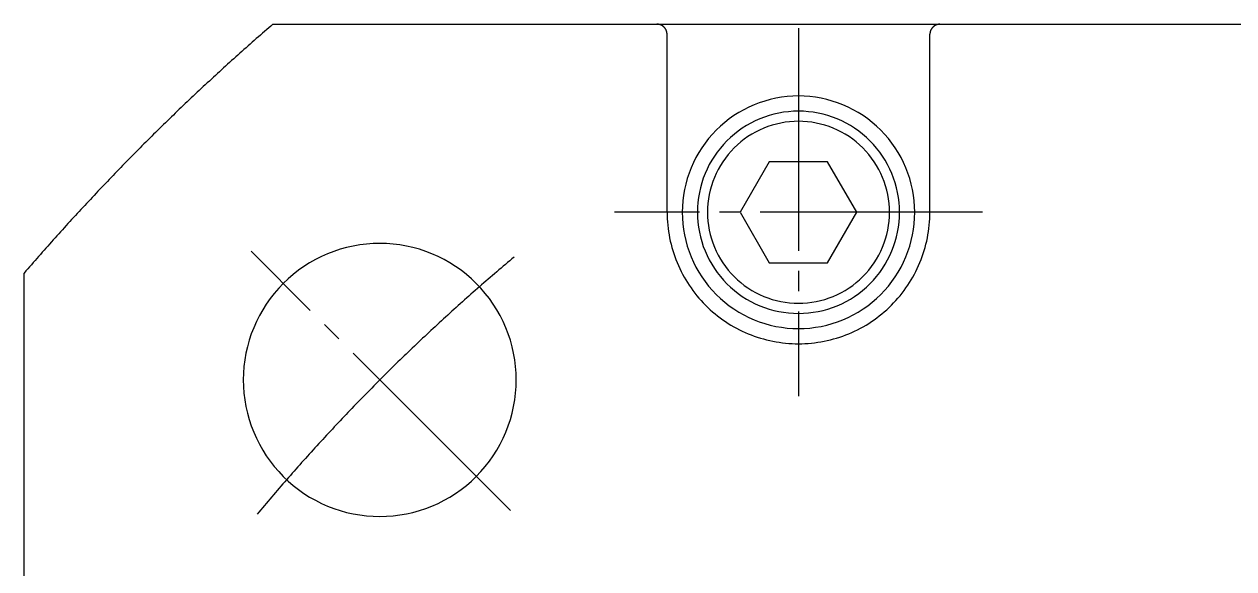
# Model space of a CAD drawing. Extents: x 0 to 920, y 0 to 461.
# Drawn here: x 738 to 797.9, y 377.7 to 404.6 of the extents above; entities that cross this region are included whole.
import ezdxf

# ---------------------------------------------------------------- set-up
doc = ezdxf.new("R2010")
doc.units = 0
doc.linetypes.add('DASH_CENTER', pattern=[14, 11, -1, 1, -1])
doc.layers.get('0').update_dxf_attribs({"linetype": 'CONTINUOUS'})

msp = doc.modelspace()

# ---------------------------------------------------------------- linework, layer by layer
at = {"color": 7, "linetype": 'CONTINUOUS'}
for p, q in [((750.346, 404.647), (826.342, 404.647)), ((769.842, 395.347), (769.842, 404.147)), ((782.842, 395.347), (782.842, 404.147)), ((774.899, 397.847), (773.455, 395.347)), ((777.785, 397.847), (774.899, 397.847)), ((779.229, 395.347), (777.785, 397.847)), ((773.455, 395.347), (774.899, 392.847)), ((777.785, 392.847), (779.229, 395.347)), ((774.899, 392.847), (777.785, 392.847)), ((738.042, 240.351), (738.042, 392.342))]:
    msp.add_line(p, q, dxfattribs=at)
at = {"color": 1, "linetype": 'DASH_CENTER'}
for p, q in [((776.342, 404.446), (776.342, 386.247)), ((785.442, 395.347), (767.242, 395.347)), ((762.09, 380.599), (749.267, 393.421))]:
    msp.add_line(p, q, dxfattribs=at)
at = {"color": 7, "linetype": 'CONTINUOUS'}
for points in [[(750.346, 404.647, 0), (750.243, 404.558, 0), (750.14, 404.469, 0), (750.037, 404.38, 0), (749.934, 404.291, 0), (749.832, 404.201, 0), (749.729, 404.112, 0), (749.627, 404.022, 0), (749.524, 403.933, 0), (749.422, 403.843, 0), (749.32, 403.753, 0), (749.218, 403.663, 0), (749.116, 403.573, 0), (749.014, 403.483, 0), (748.913, 403.392, 0), (748.811, 403.302, 0), (748.709, 403.211, 0), (748.608, 403.12, 0), (748.507, 403.029, 0), (748.405, 402.938, 0), (748.304, 402.847, 0), (748.203, 402.756, 0), (748.103, 402.665, 0), (748.002, 402.573, 0), (747.901, 402.482, 0), (747.801, 402.39, 0), (747.7, 402.298, 0), (747.6, 402.206, 0), (747.5, 402.114, 0), (747.399, 402.022, 0), (747.299, 401.93, 0), (747.2, 401.838, 0), (747.1, 401.745, 0), (747, 401.653, 0), (746.9, 401.56, 0), (746.801, 401.467, 0), (746.702, 401.374, 0), (746.602, 401.281, 0), (746.503, 401.188, 0), (746.404, 401.094, 0), (746.305, 401.001, 0), (746.206, 400.907, 0), (746.108, 400.814, 0), (746.009, 400.72, 0), (745.911, 400.626, 0), (745.812, 400.532, 0), (745.714, 400.438, 0), (745.616, 400.344, 0), (745.518, 400.249, 0), (745.42, 400.155, 0), (745.322, 400.06, 0), (745.224, 399.966, 0), (745.127, 399.871, 0), (745.029, 399.776, 0), (744.932, 399.681, 0), (744.834, 399.586, 0), (744.737, 399.491, 0), (744.64, 399.395, 0), (744.543, 399.3, 0), (744.446, 399.204, 0), (744.35, 399.108, 0), (744.253, 399.013, 0), (744.157, 398.917, 0), (744.06, 398.821, 0), (743.964, 398.724, 0), (743.868, 398.628, 0), (743.772, 398.532, 0), (743.676, 398.435, 0), (743.58, 398.339, 0), (743.484, 398.242, 0), (743.389, 398.145, 0), (743.293, 398.048, 0), (743.198, 397.951, 0), (743.103, 397.854, 0), (743.007, 397.757, 0), (742.912, 397.659, 0), (742.818, 397.562, 0), (742.723, 397.464, 0), (742.628, 397.367, 0), (742.533, 397.269, 0), (742.439, 397.171, 0), (742.345, 397.073, 0), (742.25, 396.975, 0), (742.156, 396.876, 0), (742.062, 396.778, 0), (741.968, 396.679, 0), (741.875, 396.581, 0), (741.781, 396.482, 0), (741.687, 396.383, 0), (741.594, 396.284, 0), (741.501, 396.185, 0), (741.408, 396.086, 0), (741.314, 395.987, 0), (741.222, 395.888, 0), (741.129, 395.788, 0), (741.036, 395.688, 0), (740.943, 395.589, 0), (740.851, 395.489, 0), (740.758, 395.389, 0), (740.666, 395.289, 0), (740.574, 395.189, 0), (740.482, 395.089, 0), (740.39, 394.988, 0), (740.298, 394.888, 0), (740.207, 394.787, 0), (740.115, 394.687, 0), (740.024, 394.586, 0), (739.932, 394.485, 0), (739.841, 394.384, 0), (739.75, 394.283, 0), (739.659, 394.182, 0), (739.568, 394.081, 0), (739.477, 393.979, 0), (739.387, 393.878, 0), (739.296, 393.776, 0), (739.206, 393.674, 0), (739.116, 393.572, 0), (739.026, 393.471, 0), (738.936, 393.368, 0), (738.846, 393.266, 0), (738.756, 393.164, 0), (738.666, 393.062, 0), (738.577, 392.959, 0), (738.487, 392.857, 0), (738.398, 392.754, 0), (738.309, 392.651, 0), (738.22, 392.548, 0), (738.131, 392.445, 0), (738.042, 392.342, 0)], [(769.842, 404.147, 0), (769.842, 404.153, 0), (769.842, 404.159, 0), (769.842, 404.165, 0), (769.841, 404.171, 0), (769.841, 404.177, 0), (769.841, 404.183, 0), (769.84, 404.189, 0), (769.84, 404.196, 0), (769.839, 404.202, 0), (769.838, 404.208, 0), (769.837, 404.214, 0), (769.837, 404.22, 0), (769.836, 404.226, 0), (769.835, 404.232, 0), (769.834, 404.238, 0), (769.832, 404.244, 0), (769.831, 404.25, 0), (769.83, 404.256, 0), (769.828, 404.262, 0), (769.827, 404.268, 0), (769.825, 404.274, 0), (769.824, 404.28, 0), (769.822, 404.286, 0), (769.82, 404.292, 0), (769.819, 404.298, 0), (769.817, 404.303, 0), (769.815, 404.309, 0), (769.813, 404.315, 0), (769.811, 404.321, 0), (769.808, 404.326, 0), (769.806, 404.332, 0), (769.804, 404.338, 0), (769.802, 404.344, 0), (769.799, 404.349, 0), (769.797, 404.355, 0), (769.794, 404.36, 0), (769.791, 404.366, 0), (769.789, 404.371, 0), (769.786, 404.377, 0), (769.783, 404.382, 0), (769.78, 404.388, 0), (769.777, 404.393, 0), (769.774, 404.398, 0), (769.771, 404.404, 0), (769.768, 404.409, 0), (769.764, 404.414, 0), (769.761, 404.419, 0), (769.758, 404.424, 0), (769.754, 404.429, 0), (769.751, 404.434, 0), (769.747, 404.439, 0), (769.744, 404.444, 0), (769.74, 404.449, 0), (769.736, 404.454, 0), (769.732, 404.459, 0), (769.728, 404.464, 0), (769.725, 404.468, 0), (769.721, 404.473, 0), (769.717, 404.478, 0), (769.712, 404.482, 0), (769.708, 404.487, 0), (769.704, 404.491, 0), (769.7, 404.496, 0), (769.696, 404.5, 0), (769.691, 404.504, 0), (769.687, 404.509, 0), (769.682, 404.513, 0), (769.678, 404.517, 0), (769.673, 404.521, 0), (769.669, 404.525, 0), (769.664, 404.529, 0), (769.659, 404.533, 0), (769.654, 404.537, 0), (769.65, 404.541, 0), (769.645, 404.544, 0), (769.64, 404.548, 0), (769.635, 404.552, 0), (769.63, 404.555, 0), (769.625, 404.559, 0), (769.62, 404.562, 0), (769.615, 404.566, 0), (769.609, 404.569, 0), (769.604, 404.572, 0), (769.599, 404.575, 0), (769.594, 404.579, 0), (769.588, 404.582, 0), (769.583, 404.585, 0), (769.578, 404.588, 0), (769.572, 404.59, 0), (769.567, 404.593, 0), (769.561, 404.596, 0), (769.556, 404.599, 0), (769.55, 404.601, 0), (769.545, 404.604, 0), (769.539, 404.606, 0), (769.533, 404.608, 0), (769.528, 404.611, 0), (769.522, 404.613, 0), (769.516, 404.615, 0), (769.51, 404.617, 0), (769.505, 404.619, 0), (769.499, 404.621, 0), (769.493, 404.623, 0), (769.487, 404.625, 0), (769.481, 404.627, 0), (769.475, 404.628, 0), (769.469, 404.63, 0), (769.463, 404.632, 0), (769.457, 404.633, 0), (769.452, 404.634, 0), (769.446, 404.636, 0), (769.44, 404.637, 0), (769.433, 404.638, 0), (769.427, 404.639, 0), (769.421, 404.64, 0), (769.415, 404.641, 0), (769.409, 404.642, 0), (769.403, 404.643, 0), (769.397, 404.644, 0), (769.391, 404.644, 0), (769.385, 404.645, 0), (769.379, 404.645, 0), (769.373, 404.646, 0), (769.366, 404.646, 0), (769.36, 404.646, 0), (769.354, 404.646, 0), (769.348, 404.647, 0), (769.342, 404.647, 0)], [(783.342, 404.647, 0), (783.336, 404.647, 0), (783.33, 404.646, 0), (783.324, 404.646, 0), (783.317, 404.646, 0), (783.311, 404.646, 0), (783.305, 404.645, 0), (783.299, 404.645, 0), (783.293, 404.644, 0), (783.287, 404.644, 0), (783.281, 404.643, 0), (783.275, 404.642, 0), (783.269, 404.641, 0), (783.263, 404.64, 0), (783.256, 404.639, 0), (783.25, 404.638, 0), (783.244, 404.637, 0), (783.238, 404.636, 0), (783.232, 404.634, 0), (783.226, 404.633, 0), (783.22, 404.632, 0), (783.215, 404.63, 0), (783.209, 404.628, 0), (783.203, 404.627, 0), (783.197, 404.625, 0), (783.191, 404.623, 0), (783.185, 404.621, 0), (783.179, 404.619, 0), (783.174, 404.617, 0), (783.168, 404.615, 0), (783.162, 404.613, 0), (783.156, 404.611, 0), (783.151, 404.608, 0), (783.145, 404.606, 0), (783.139, 404.604, 0), (783.134, 404.601, 0), (783.128, 404.599, 0), (783.123, 404.596, 0), (783.117, 404.593, 0), (783.112, 404.59, 0), (783.106, 404.588, 0), (783.101, 404.585, 0), (783.096, 404.582, 0), (783.09, 404.579, 0), (783.085, 404.575, 0), (783.08, 404.572, 0), (783.074, 404.569, 0), (783.069, 404.566, 0), (783.064, 404.562, 0), (783.059, 404.559, 0), (783.054, 404.555, 0), (783.049, 404.552, 0), (783.044, 404.548, 0), (783.039, 404.544, 0), (783.034, 404.541, 0), (783.03, 404.537, 0), (783.025, 404.533, 0), (783.02, 404.529, 0), (783.015, 404.525, 0), (783.011, 404.521, 0), (783.006, 404.517, 0), (783.002, 404.513, 0), (782.997, 404.509, 0), (782.993, 404.504, 0), (782.988, 404.5, 0), (782.984, 404.496, 0), (782.98, 404.491, 0), (782.976, 404.487, 0), (782.971, 404.482, 0), (782.967, 404.478, 0), (782.963, 404.473, 0), (782.959, 404.468, 0), (782.955, 404.464, 0), (782.952, 404.459, 0), (782.948, 404.454, 0), (782.944, 404.449, 0), (782.94, 404.444, 0), (782.937, 404.439, 0), (782.933, 404.434, 0), (782.93, 404.429, 0), (782.926, 404.424, 0), (782.923, 404.419, 0), (782.92, 404.414, 0), (782.916, 404.409, 0), (782.913, 404.404, 0), (782.91, 404.398, 0), (782.907, 404.393, 0), (782.904, 404.388, 0), (782.901, 404.382, 0), (782.898, 404.377, 0), (782.895, 404.371, 0), (782.893, 404.366, 0), (782.89, 404.36, 0), (782.887, 404.355, 0), (782.885, 404.349, 0), (782.882, 404.344, 0), (782.88, 404.338, 0), (782.878, 404.332, 0), (782.875, 404.326, 0), (782.873, 404.321, 0), (782.871, 404.315, 0), (782.869, 404.309, 0), (782.867, 404.303, 0), (782.865, 404.298, 0), (782.863, 404.292, 0), (782.862, 404.286, 0), (782.86, 404.28, 0), (782.858, 404.274, 0), (782.857, 404.268, 0), (782.855, 404.262, 0), (782.854, 404.256, 0), (782.853, 404.25, 0), (782.852, 404.244, 0), (782.85, 404.238, 0), (782.849, 404.232, 0), (782.848, 404.226, 0), (782.847, 404.22, 0), (782.847, 404.214, 0), (782.846, 404.208, 0), (782.845, 404.202, 0), (782.844, 404.196, 0), (782.844, 404.189, 0), (782.843, 404.183, 0), (782.843, 404.177, 0), (782.843, 404.171, 0), (782.842, 404.165, 0), (782.842, 404.159, 0), (782.842, 404.153, 0), (782.842, 404.147, 0)], [(782.092, 395.347, 0), (782.085, 395.629, 0), (782.064, 395.91, 0), (782.03, 396.19, 0), (781.981, 396.468, 0), (781.92, 396.744, 0), (781.844, 397.016, 0), (781.756, 397.284, 0), (781.654, 397.547, 0), (781.54, 397.805, 0), (781.413, 398.057, 0), (781.274, 398.303, 0), (781.123, 398.541, 0), (780.96, 398.772, 0), (780.787, 398.994, 0), (780.602, 399.208, 0), (780.408, 399.412, 0), (780.203, 399.607, 0), (779.99, 399.791, 0), (779.767, 399.965, 0), (779.536, 400.127, 0), (779.298, 400.278, 0), (779.052, 400.418, 0), (778.8, 400.544, 0), (778.542, 400.659, 0), (778.279, 400.76, 0), (778.011, 400.849, 0), (777.739, 400.924, 0), (777.464, 400.986, 0), (777.186, 401.034, 0), (776.906, 401.069, 0), (776.624, 401.09, 0), (776.342, 401.097, 0), (776.06, 401.09, 0), (775.778, 401.069, 0), (775.498, 401.034, 0), (775.22, 400.986, 0), (774.945, 400.924, 0), (774.673, 400.849, 0), (774.405, 400.76, 0), (774.142, 400.659, 0), (773.884, 400.544, 0), (773.631, 400.418, 0), (773.386, 400.278, 0), (773.147, 400.127, 0), (772.917, 399.965, 0), (772.694, 399.791, 0), (772.48, 399.607, 0), (772.276, 399.412, 0), (772.081, 399.208, 0), (771.897, 398.994, 0), (771.724, 398.772, 0), (771.561, 398.541, 0), (771.41, 398.303, 0), (771.271, 398.057, 0), (771.144, 397.805, 0), (771.03, 397.547, 0), (770.928, 397.284, 0), (770.84, 397.016, 0), (770.764, 396.744, 0), (770.702, 396.468, 0), (770.654, 396.19, 0), (770.62, 395.91, 0), (770.599, 395.629, 0), (770.592, 395.347, 0), (770.599, 395.064, 0), (770.62, 394.783, 0), (770.654, 394.503, 0), (770.702, 394.225, 0), (770.764, 393.949, 0), (770.84, 393.677, 0), (770.928, 393.409, 0), (771.03, 393.146, 0), (771.144, 392.888, 0), (771.271, 392.636, 0), (771.41, 392.39, 0), (771.561, 392.152, 0), (771.724, 391.921, 0), (771.897, 391.699, 0), (772.081, 391.485, 0), (772.276, 391.281, 0), (772.48, 391.086, 0), (772.694, 390.902, 0), (772.917, 390.728, 0), (773.147, 390.566, 0), (773.386, 390.415, 0), (773.631, 390.276, 0), (773.884, 390.149, 0), (774.142, 390.034, 0), (774.405, 389.933, 0), (774.673, 389.844, 0), (774.945, 389.769, 0), (775.22, 389.707, 0), (775.498, 389.659, 0), (775.778, 389.624, 0), (776.06, 389.603, 0), (776.342, 389.597, 0), (776.624, 389.603, 0), (776.906, 389.624, 0), (777.186, 389.659, 0), (777.464, 389.707, 0), (777.739, 389.769, 0), (778.011, 389.844, 0), (778.279, 389.933, 0), (778.542, 390.034, 0), (778.8, 390.149, 0), (779.052, 390.276, 0), (779.298, 390.415, 0), (779.536, 390.566, 0), (779.767, 390.728, 0), (779.99, 390.902, 0), (780.203, 391.086, 0), (780.408, 391.281, 0), (780.602, 391.485, 0), (780.787, 391.699, 0), (780.96, 391.921, 0), (781.123, 392.152, 0), (781.274, 392.39, 0), (781.413, 392.636, 0), (781.54, 392.888, 0), (781.654, 393.146, 0), (781.756, 393.409, 0), (781.844, 393.677, 0), (781.92, 393.949, 0), (781.981, 394.225, 0), (782.03, 394.503, 0), (782.064, 394.783, 0), (782.085, 395.064, 0), (782.092, 395.347, 0)], [(781.342, 395.347, 0), (781.336, 395.592, 0), (781.318, 395.837, 0), (781.288, 396.08, 0), (781.246, 396.322, 0), (781.192, 396.561, 0), (781.127, 396.798, 0), (781.05, 397.031, 0), (780.961, 397.26, 0), (780.862, 397.484, 0), (780.752, 397.704, 0), (780.631, 397.917, 0), (780.499, 398.124, 0), (780.358, 398.325, 0), (780.207, 398.519, 0), (780.047, 398.704, 0), (779.877, 398.882, 0), (779.7, 399.051, 0), (779.514, 399.212, 0), (779.32, 399.363, 0), (779.12, 399.504, 0), (778.912, 399.635, 0), (778.699, 399.756, 0), (778.48, 399.866, 0), (778.255, 399.966, 0), (778.026, 400.054, 0), (777.793, 400.131, 0), (777.557, 400.197, 0), (777.317, 400.25, 0), (777.076, 400.292, 0), (776.832, 400.322, 0), (776.587, 400.341, 0), (776.342, 400.347, 0), (776.097, 400.341, 0), (775.852, 400.322, 0), (775.608, 400.292, 0), (775.367, 400.25, 0), (775.127, 400.197, 0), (774.891, 400.131, 0), (774.658, 400.054, 0), (774.429, 399.966, 0), (774.204, 399.866, 0), (773.985, 399.756, 0), (773.771, 399.635, 0), (773.564, 399.504, 0), (773.363, 399.363, 0), (773.17, 399.212, 0), (772.984, 399.051, 0), (772.806, 398.882, 0), (772.637, 398.704, 0), (772.477, 398.519, 0), (772.326, 398.325, 0), (772.185, 398.124, 0), (772.053, 397.917, 0), (771.932, 397.704, 0), (771.822, 397.484, 0), (771.723, 397.26, 0), (771.634, 397.031, 0), (771.557, 396.798, 0), (771.492, 396.561, 0), (771.438, 396.322, 0), (771.396, 396.08, 0), (771.366, 395.837, 0), (771.348, 395.592, 0), (771.342, 395.347, 0), (771.348, 395.101, 0), (771.366, 394.856, 0), (771.396, 394.613, 0), (771.438, 394.371, 0), (771.492, 394.132, 0), (771.557, 393.895, 0), (771.634, 393.662, 0), (771.723, 393.433, 0), (771.822, 393.209, 0), (771.932, 392.99, 0), (772.053, 392.776, 0), (772.185, 392.569, 0), (772.326, 392.368, 0), (772.477, 392.175, 0), (772.637, 391.989, 0), (772.806, 391.811, 0), (772.984, 391.642, 0), (773.17, 391.481, 0), (773.363, 391.331, 0), (773.564, 391.189, 0), (773.771, 391.058, 0), (773.985, 390.937, 0), (774.204, 390.827, 0), (774.429, 390.727, 0), (774.658, 390.639, 0), (774.891, 390.562, 0), (775.127, 390.496, 0), (775.367, 390.443, 0), (775.608, 390.401, 0), (775.852, 390.371, 0), (776.097, 390.353, 0), (776.342, 390.347, 0), (776.587, 390.353, 0), (776.832, 390.371, 0), (777.076, 390.401, 0), (777.317, 390.443, 0), (777.557, 390.496, 0), (777.793, 390.562, 0), (778.026, 390.639, 0), (778.255, 390.727, 0), (778.48, 390.827, 0), (778.699, 390.937, 0), (778.912, 391.058, 0), (779.12, 391.189, 0), (779.32, 391.331, 0), (779.514, 391.481, 0), (779.7, 391.642, 0), (779.877, 391.811, 0), (780.047, 391.989, 0), (780.207, 392.175, 0), (780.358, 392.368, 0), (780.499, 392.569, 0), (780.631, 392.776, 0), (780.752, 392.99, 0), (780.862, 393.209, 0), (780.961, 393.433, 0), (781.05, 393.662, 0), (781.127, 393.895, 0), (781.192, 394.132, 0), (781.246, 394.371, 0), (781.288, 394.613, 0), (781.318, 394.856, 0), (781.336, 395.101, 0), (781.342, 395.347, 0)], [(780.842, 395.347, 0), (780.837, 395.567, 0), (780.82, 395.788, 0), (780.793, 396.007, 0), (780.755, 396.224, 0), (780.707, 396.44, 0), (780.648, 396.653, 0), (780.579, 396.863, 0), (780.499, 397.069, 0), (780.41, 397.271, 0), (780.311, 397.468, 0), (780.202, 397.66, 0), (780.084, 397.847, 0), (779.956, 398.027, 0), (779.821, 398.201, 0), (779.676, 398.369, 0), (779.524, 398.529, 0), (779.364, 398.681, 0), (779.197, 398.825, 0), (779.023, 398.961, 0), (778.842, 399.088, 0), (778.655, 399.206, 0), (778.463, 399.315, 0), (778.266, 399.414, 0), (778.064, 399.504, 0), (777.858, 399.583, 0), (777.648, 399.653, 0), (777.435, 399.712, 0), (777.22, 399.76, 0), (777.002, 399.798, 0), (776.783, 399.825, 0), (776.563, 399.841, 0), (776.342, 399.847, 0), (776.121, 399.841, 0), (775.901, 399.825, 0), (775.682, 399.798, 0), (775.464, 399.76, 0), (775.249, 399.712, 0), (775.036, 399.653, 0), (774.826, 399.583, 0), (774.62, 399.504, 0), (774.418, 399.414, 0), (774.221, 399.315, 0), (774.028, 399.206, 0), (773.842, 399.088, 0), (773.661, 398.961, 0), (773.487, 398.825, 0), (773.32, 398.681, 0), (773.16, 398.529, 0), (773.008, 398.369, 0), (772.863, 398.201, 0), (772.728, 398.027, 0), (772.6, 397.847, 0), (772.482, 397.66, 0), (772.373, 397.468, 0), (772.274, 397.271, 0), (772.184, 397.069, 0), (772.105, 396.863, 0), (772.036, 396.653, 0), (771.977, 396.44, 0), (771.928, 396.224, 0), (771.891, 396.007, 0), (771.864, 395.788, 0), (771.847, 395.567, 0), (771.842, 395.347, 0), (771.847, 395.126, 0), (771.864, 394.905, 0), (771.891, 394.686, 0), (771.928, 394.469, 0), (771.977, 394.253, 0), (772.036, 394.04, 0), (772.105, 393.831, 0), (772.184, 393.624, 0), (772.274, 393.423, 0), (772.373, 393.225, 0), (772.482, 393.033, 0), (772.6, 392.846, 0), (772.728, 392.666, 0), (772.863, 392.492, 0), (773.008, 392.325, 0), (773.16, 392.165, 0), (773.32, 392.012, 0), (773.487, 391.868, 0), (773.661, 391.732, 0), (773.842, 391.605, 0), (774.028, 391.487, 0), (774.221, 391.378, 0), (774.418, 391.279, 0), (774.62, 391.189, 0), (774.826, 391.11, 0), (775.036, 391.04, 0), (775.249, 390.981, 0), (775.464, 390.933, 0), (775.682, 390.895, 0), (775.901, 390.868, 0), (776.121, 390.852, 0), (776.342, 390.847, 0), (776.563, 390.852, 0), (776.783, 390.868, 0), (777.002, 390.895, 0), (777.22, 390.933, 0), (777.435, 390.981, 0), (777.648, 391.04, 0), (777.858, 391.11, 0), (778.064, 391.189, 0), (778.266, 391.279, 0), (778.463, 391.378, 0), (778.655, 391.487, 0), (778.842, 391.605, 0), (779.023, 391.732, 0), (779.197, 391.868, 0), (779.364, 392.012, 0), (779.524, 392.165, 0), (779.676, 392.325, 0), (779.821, 392.492, 0), (779.956, 392.666, 0), (780.084, 392.846, 0), (780.202, 393.033, 0), (780.311, 393.225, 0), (780.41, 393.423, 0), (780.499, 393.624, 0), (780.579, 393.831, 0), (780.648, 394.04, 0), (780.707, 394.253, 0), (780.755, 394.469, 0), (780.793, 394.686, 0), (780.82, 394.905, 0), (780.837, 395.126, 0), (780.842, 395.347, 0)], [(769.842, 395.347, 0), (769.844, 395.187, 0), (769.85, 395.028, 0), (769.86, 394.868, 0), (769.873, 394.709, 0), (769.891, 394.551, 0), (769.912, 394.393, 0), (769.938, 394.235, 0), (769.967, 394.078, 0), (770, 393.922, 0), (770.037, 393.767, 0), (770.077, 393.613, 0), (770.122, 393.46, 0), (770.17, 393.308, 0), (770.222, 393.157, 0), (770.278, 393.007, 0), (770.337, 392.859, 0), (770.4, 392.712, 0), (770.466, 392.567, 0), (770.536, 392.424, 0), (770.609, 392.282, 0), (770.686, 392.143, 0), (770.767, 392.005, 0), (770.85, 391.869, 0), (770.937, 391.735, 0), (771.028, 391.604, 0), (771.121, 391.475, 0), (771.218, 391.348, 0), (771.317, 391.223, 0), (771.42, 391.101, 0), (771.526, 390.981, 0), (771.634, 390.865, 0), (771.746, 390.75, 0), (771.86, 390.639, 0), (771.977, 390.53, 0), (772.096, 390.425, 0), (772.218, 390.322, 0), (772.343, 390.222, 0), (772.47, 390.126, 0), (772.599, 390.032, 0), (772.731, 389.942, 0), (772.864, 389.855, 0), (773, 389.771, 0), (773.138, 389.691, 0), (773.278, 389.614, 0), (773.419, 389.541, 0), (773.563, 389.471, 0), (773.708, 389.404, 0), (773.855, 389.341, 0), (774.003, 389.282, 0), (774.152, 389.227, 0), (774.303, 389.175, 0), (774.455, 389.126, 0), (774.608, 389.082, 0), (774.763, 389.041, 0), (774.918, 389.004, 0), (775.074, 388.971, 0), (775.231, 388.942, 0), (775.388, 388.917, 0), (775.546, 388.895, 0), (775.705, 388.878, 0), (775.864, 388.864, 0), (776.023, 388.854, 0), (776.182, 388.849, 0), (776.342, 388.847, 0), (776.501, 388.849, 0), (776.661, 388.854, 0), (776.82, 388.864, 0), (776.979, 388.878, 0), (777.138, 388.895, 0), (777.296, 388.917, 0), (777.453, 388.942, 0), (777.61, 388.971, 0), (777.766, 389.004, 0), (777.921, 389.041, 0), (778.076, 389.082, 0), (778.229, 389.126, 0), (778.381, 389.175, 0), (778.532, 389.227, 0), (778.681, 389.282, 0), (778.829, 389.341, 0), (778.976, 389.404, 0), (779.121, 389.471, 0), (779.264, 389.541, 0), (779.406, 389.614, 0), (779.546, 389.691, 0), (779.684, 389.771, 0), (779.819, 389.855, 0), (779.953, 389.942, 0), (780.085, 390.032, 0), (780.214, 390.126, 0), (780.341, 390.222, 0), (780.466, 390.322, 0), (780.588, 390.425, 0), (780.707, 390.53, 0), (780.824, 390.639, 0), (780.938, 390.75, 0), (781.05, 390.865, 0), (781.158, 390.981, 0), (781.264, 391.101, 0), (781.367, 391.223, 0), (781.466, 391.348, 0), (781.563, 391.475, 0), (781.656, 391.604, 0), (781.747, 391.735, 0), (781.834, 391.869, 0), (781.917, 392.005, 0), (781.998, 392.143, 0), (782.074, 392.282, 0), (782.148, 392.424, 0), (782.218, 392.567, 0), (782.284, 392.712, 0), (782.347, 392.859, 0), (782.406, 393.007, 0), (782.462, 393.157, 0), (782.514, 393.308, 0), (782.562, 393.46, 0), (782.607, 393.613, 0), (782.647, 393.767, 0), (782.684, 393.922, 0), (782.717, 394.078, 0), (782.746, 394.235, 0), (782.772, 394.393, 0), (782.793, 394.551, 0), (782.811, 394.709, 0), (782.824, 394.868, 0), (782.834, 395.028, 0), (782.84, 395.187, 0), (782.842, 395.347, 0)], [(762.381, 387.057, 0), (762.373, 387.388, 0), (762.349, 387.719, 0), (762.308, 388.048, 0), (762.252, 388.374, 0), (762.179, 388.697, 0), (762.091, 389.017, 0), (761.987, 389.331, 0), (761.867, 389.64, 0), (761.733, 389.943, 0), (761.584, 390.239, 0), (761.421, 390.527, 0), (761.244, 390.807, 0), (761.053, 391.078, 0), (760.849, 391.339, 0), (760.633, 391.59, 0), (760.404, 391.83, 0), (760.164, 392.059, 0), (759.913, 392.275, 0), (759.652, 392.479, 0), (759.381, 392.67, 0), (759.101, 392.847, 0), (758.813, 393.01, 0), (758.517, 393.159, 0), (758.214, 393.293, 0), (757.905, 393.413, 0), (757.591, 393.516, 0), (757.271, 393.605, 0), (756.948, 393.677, 0), (756.622, 393.734, 0), (756.293, 393.775, 0), (755.962, 393.799, 0), (755.631, 393.807, 0), (755.3, 393.799, 0), (754.97, 393.775, 0), (754.641, 393.734, 0), (754.314, 393.677, 0), (753.991, 393.605, 0), (753.672, 393.516, 0), (753.357, 393.413, 0), (753.048, 393.293, 0), (752.745, 393.159, 0), (752.449, 393.01, 0), (752.161, 392.847, 0), (751.881, 392.67, 0), (751.61, 392.479, 0), (751.349, 392.275, 0), (751.098, 392.059, 0), (750.858, 391.83, 0), (750.63, 391.59, 0), (750.413, 391.339, 0), (750.21, 391.078, 0), (750.019, 390.807, 0), (749.842, 390.527, 0), (749.678, 390.239, 0), (749.529, 389.943, 0), (749.395, 389.64, 0), (749.276, 389.331, 0), (749.172, 389.017, 0), (749.084, 388.697, 0), (749.011, 388.374, 0), (748.954, 388.048, 0), (748.914, 387.719, 0), (748.889, 387.388, 0), (748.881, 387.057, 0), (748.889, 386.726, 0), (748.914, 386.396, 0), (748.954, 386.067, 0), (749.011, 385.74, 0), (749.084, 385.417, 0), (749.172, 385.098, 0), (749.276, 384.783, 0), (749.395, 384.474, 0), (749.529, 384.171, 0), (749.678, 383.875, 0), (749.842, 383.587, 0), (750.019, 383.307, 0), (750.21, 383.036, 0), (750.413, 382.775, 0), (750.63, 382.524, 0), (750.858, 382.284, 0), (751.098, 382.056, 0), (751.349, 381.839, 0), (751.61, 381.635, 0), (751.881, 381.445, 0), (752.161, 381.267, 0), (752.449, 381.104, 0), (752.745, 380.955, 0), (753.048, 380.821, 0), (753.357, 380.702, 0), (753.672, 380.598, 0), (753.991, 380.509, 0), (754.314, 380.437, 0), (754.641, 380.38, 0), (754.97, 380.34, 0), (755.3, 380.315, 0), (755.631, 380.307, 0), (755.962, 380.315, 0), (756.293, 380.34, 0), (756.622, 380.38, 0), (756.948, 380.437, 0), (757.271, 380.509, 0), (757.591, 380.598, 0), (757.905, 380.702, 0), (758.214, 380.821, 0), (758.517, 380.955, 0), (758.813, 381.104, 0), (759.101, 381.267, 0), (759.381, 381.445, 0), (759.652, 381.635, 0), (759.913, 381.839, 0), (760.164, 382.056, 0), (760.404, 382.284, 0), (760.633, 382.524, 0), (760.849, 382.775, 0), (761.053, 383.036, 0), (761.244, 383.307, 0), (761.421, 383.587, 0), (761.584, 383.875, 0), (761.733, 384.171, 0), (761.867, 384.474, 0), (761.987, 384.783, 0), (762.091, 385.098, 0), (762.179, 385.417, 0), (762.252, 385.74, 0), (762.308, 386.067, 0), (762.349, 386.396, 0), (762.373, 386.726, 0), (762.381, 387.057, 0)]]:
    msp.add_polyline3d(points, dxfattribs=at)
at = {"color": 1, "linetype": 'DASH_CENTER'}
msp.add_polyline3d([(762.275, 393.128, 0), (762.167, 393.038, 0), (762.059, 392.948, 0), (761.952, 392.857, 0), (761.844, 392.767, 0), (761.737, 392.676, 0), (761.629, 392.585, 0), (761.522, 392.494, 0), (761.415, 392.403, 0), (761.308, 392.311, 0), (761.201, 392.22, 0), (761.095, 392.128, 0), (760.988, 392.036, 0), (760.882, 391.944, 0), (760.775, 391.852, 0), (760.669, 391.759, 0), (760.563, 391.667, 0), (760.457, 391.574, 0), (760.352, 391.482, 0), (760.246, 391.389, 0), (760.141, 391.296, 0), (760.035, 391.203, 0), (759.93, 391.109, 0), (759.825, 391.016, 0), (759.72, 390.922, 0), (759.615, 390.828, 0), (759.51, 390.734, 0), (759.406, 390.64, 0), (759.301, 390.546, 0), (759.197, 390.452, 0), (759.093, 390.357, 0), (758.989, 390.262, 0), (758.885, 390.168, 0), (758.781, 390.073, 0), (758.677, 389.977, 0), (758.574, 389.882, 0), (758.471, 389.787, 0), (758.367, 389.691, 0), (758.264, 389.596, 0), (758.161, 389.5, 0), (758.058, 389.404, 0), (757.956, 389.308, 0), (757.853, 389.211, 0), (757.751, 389.115, 0), (757.648, 389.018, 0), (757.546, 388.922, 0), (757.444, 388.825, 0), (757.342, 388.728, 0), (757.241, 388.631, 0), (757.139, 388.533, 0), (757.037, 388.436, 0), (756.936, 388.338, 0), (756.835, 388.241, 0), (756.734, 388.143, 0), (756.633, 388.045, 0), (756.532, 387.947, 0), (756.431, 387.848, 0), (756.331, 387.75, 0), (756.231, 387.651, 0), (756.13, 387.553, 0), (756.03, 387.454, 0), (755.93, 387.355, 0), (755.83, 387.256, 0), (755.731, 387.157, 0), (755.631, 387.057, 0), (755.532, 386.958, 0), (755.433, 386.858, 0), (755.333, 386.758, 0), (755.234, 386.658, 0), (755.136, 386.558, 0), (755.037, 386.458, 0), (754.938, 386.357, 0), (754.84, 386.257, 0), (754.742, 386.156, 0), (754.644, 386.056, 0), (754.546, 385.955, 0), (754.448, 385.854, 0), (754.35, 385.752, 0), (754.252, 385.651, 0), (754.155, 385.55, 0), (754.058, 385.448, 0), (753.961, 385.346, 0), (753.864, 385.244, 0), (753.767, 385.142, 0), (753.67, 385.04, 0), (753.573, 384.938, 0), (753.477, 384.835, 0), (753.381, 384.733, 0), (753.285, 384.63, 0), (753.189, 384.527, 0), (753.093, 384.424, 0), (752.997, 384.321, 0), (752.902, 384.218, 0), (752.806, 384.115, 0), (752.711, 384.011, 0), (752.616, 383.907, 0), (752.521, 383.804, 0), (752.426, 383.7, 0), (752.331, 383.596, 0), (752.237, 383.491, 0), (752.142, 383.387, 0), (752.048, 383.283, 0), (751.954, 383.178, 0), (751.86, 383.073, 0), (751.766, 382.969, 0), (751.673, 382.864, 0), (751.579, 382.758, 0), (751.486, 382.653, 0), (751.393, 382.548, 0), (751.3, 382.442, 0), (751.207, 382.337, 0), (751.114, 382.231, 0), (751.021, 382.125, 0), (750.929, 382.019, 0), (750.837, 381.913, 0), (750.744, 381.807, 0), (750.652, 381.7, 0), (750.561, 381.594, 0), (750.469, 381.487, 0), (750.377, 381.38, 0), (750.286, 381.273, 0), (750.195, 381.166, 0), (750.104, 381.059, 0), (750.013, 380.952, 0), (749.922, 380.844, 0), (749.831, 380.737, 0), (749.741, 380.629, 0), (749.65, 380.521, 0), (749.56, 380.413, 0)], dxfattribs=at)

doc.saveas('drawing.dxf')
